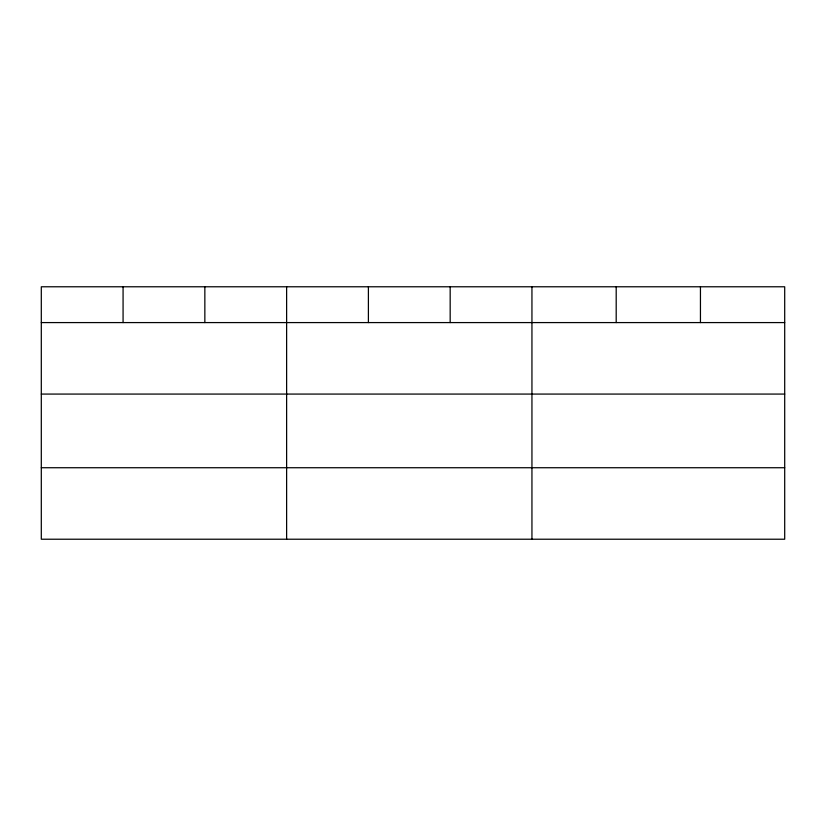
<?xml version="1.0" encoding="UTF-8"?>
<svg xmlns="http://www.w3.org/2000/svg" width="826" height="826" viewBox="0 0 826 826"><rect width="100%" height="100%" fill="white"/><g stroke="black" fill="none" stroke-linecap="round" stroke-linejoin="round"><path stroke-width="1.24" d="M784.7 394.074L784.7 286.777L41.3 286.777L41.3 539.223L784.7 539.223L784.7 394.074L41.3 394.074M41.3 322.584L784.7 322.584M41.3 467.733L784.7 467.733M700.448 286.777L700.448 322.584M616.196 286.777L616.196 322.584M531.944 286.777L531.944 539.223M450.17 286.777L450.17 322.584M368.396 286.777L368.396 322.584M286.622 286.777L286.622 539.223M204.848 286.777L204.848 322.584M123.074 286.777L123.074 322.584"/></g></svg>
